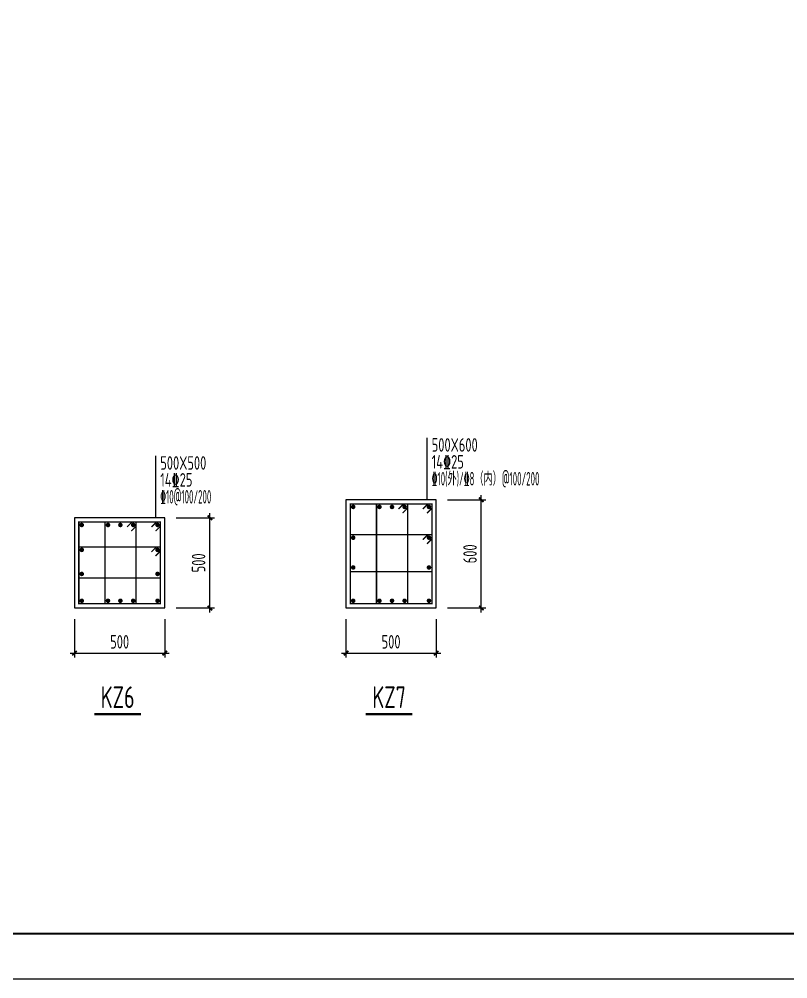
# Model space of a CAD drawing. Extents: x -472319 to -112444, y -516749 to -5704.
# Drawn here: x -376518 to -359479, y -319179 to -297905 of the extents above; entities that cross this region are included whole.
import ezdxf
from ezdxf.enums import TextEntityAlignment as Align

# ---------------------------------------------------------------- set-up
doc = ezdxf.new("R2010")
doc.units = 0
doc.header["$LTSCALE"] = 100
doc.header["$MEASUREMENT"] = 0
for name, color, linetype in [('COLU_DE', 7, 'Continuous'), ('DIM', 3, 'Continuous'), ('FRAME', 3, 'Continuous'), ('REIN', 1, 'Continuous'), ('TEXT', 7, 'Continuous'), ('THICK', 6, 'Continuous'), ('填充', 8, 'Continuous'), ('审核修改', 6, 'Continuous')]:
    doc.layers.add(name, color=color, linetype=linetype)
doc.styles.add('TSSD_Dimension', font='Tssdeng.shx', dxfattribs={"width": 0.7, "bigfont": 'hztxt.shx'})
doc.styles.add('TSSD_Label', font='Tssdeng.shx', dxfattribs={"width": 0.7, "bigfont": 'hztxt.shx'})
doc.styles.add('TSSD_Rein', font='Tssdeng.shx', dxfattribs={"width": 0.7, "bigfont": 'hztxt.shx'})
doc.dimstyles.new('TSSD_25_100', dxfattribs={"dimtxt": 300, "dimasz": 100, "dimexe": 100, "dimexo": 250, "dimgap": 100, "dimtad": 1, "dimdec": 0, "dimlfac": 0.25, "dimzin": 0, "dimdsep": 46, "dimtxsty": 'TSSD_Dimension', "dimblk": 'ARCHTICK', "dimcen": 0, "dimdle": 100, "dimclrt": 7, "dimadec": 0, "dimazin": 0, "dimtfac": 1, "dimtdec": 0, "dimtix": 1, "dimtmove": 2, "dimatfit": 3, "dimfxl": 1, "dimtolj": 1, "dimtzin": 0, "dimarcsym": 0})

# ---------------------------------------------------------------- blocks, each defined once
blk = doc.blocks.new('_ArchTick')
at = {"color": 0, "linetype": 'ByBlock', "const_width": 0.4}
blk.add_lwpolyline([(-0.5, -0.5), (0.5, 0.5)], dxfattribs=at)
blk = doc.blocks.new('*D2435')
at = {"layer": 'Defpoints', "color": 0, "transparency": 16777216}
for p in [(-367274, -308558), (-366274, -308558), (-367274, -310958)]:
    blk.add_point(p, dxfattribs=at)
at = {"layer": 'DIM', "color": 0, "lineweight": -2, "transparency": 16777216}
for p, q in [((-366274, -311058), (-366274, -308458)), ((-367024, -308558), (-366174, -308558)), ((-367024, -310958), (-366174, -310958))]:
    blk.add_line(p, q, dxfattribs=at)
at = {"layer": 'DIM', "color": 0, "lineweight": -2, "transparency": 16777216, "xscale": 100, "yscale": 100, "zscale": 100}
for p, rotation in [((-366274, -308558), 90), ((-366274, -310958), 270)]:
    blk.add_blockref('_ArchTick', p, dxfattribs=dict(at, rotation=rotation))
at = {"layer": 'DIM', "color": 7, "transparency": 16777216, "insert": (-366523, -309758), "char_height": 300, "attachment_point": 5, "rotation": 90, "style": 'TSSD_Dimension'}
blk.add_mtext('\\A1;600', dxfattribs=at)
blk = doc.blocks.new('*D2436')
at = {"layer": 'Defpoints', "color": 0, "transparency": 16777216}
for p in [(-369274, -310958), (-367274, -310958), (-367274, -311958)]:
    blk.add_point(p, dxfattribs=at)
at = {"layer": 'DIM', "color": 0, "lineweight": -2, "transparency": 16777216}
for p, q in [((-369274, -311208), (-369274, -312058)), ((-367274, -311208), (-367274, -312058)), ((-369374, -311958), (-367174, -311958))]:
    blk.add_line(p, q, dxfattribs=at)
at = {"layer": 'DIM', "color": 0, "lineweight": -2, "transparency": 16777216, "xscale": 100, "yscale": 100, "zscale": 100, "rotation": 180}
blk.add_blockref('_ArchTick', (-369274, -311958), dxfattribs=at)
at = {"layer": 'DIM', "color": 0, "lineweight": -2, "transparency": 16777216, "xscale": 100, "yscale": 100, "zscale": 100}
blk.add_blockref('_ArchTick', (-367274, -311958), dxfattribs=at)
at = {"layer": 'DIM', "color": 7, "transparency": 16777216, "insert": (-368274, -311708), "char_height": 300, "attachment_point": 5, "style": 'TSSD_Dimension'}
blk.add_mtext('\\A1;500', dxfattribs=at)
blk = doc.blocks.new('*D2437')
at = {"layer": 'Defpoints', "color": 0, "transparency": 16777216}
for p in [(-373291, -308958), (-372291, -308958), (-373291, -310958)]:
    blk.add_point(p, dxfattribs=at)
at = {"layer": 'DIM', "color": 0, "lineweight": -2, "transparency": 16777216}
for p, q in [((-372291, -311058), (-372291, -308858)), ((-373041, -308958), (-372191, -308958)), ((-373041, -310958), (-372191, -310958))]:
    blk.add_line(p, q, dxfattribs=at)
at = {"layer": 'DIM', "color": 0, "lineweight": -2, "transparency": 16777216, "xscale": 100, "yscale": 100, "zscale": 100}
for p, rotation in [((-372291, -308958), 90), ((-372291, -310958), 270)]:
    blk.add_blockref('_ArchTick', p, dxfattribs=dict(at, rotation=rotation))
at = {"layer": 'DIM', "color": 7, "transparency": 16777216, "insert": (-372541, -309958), "char_height": 300, "attachment_point": 5, "rotation": 90, "style": 'TSSD_Dimension'}
blk.add_mtext('\\A1;500', dxfattribs=at)
blk = doc.blocks.new('*D2438')
at = {"layer": 'Defpoints', "color": 0, "transparency": 16777216}
for p in [(-375291, -310958), (-373291, -310958), (-373291, -311958)]:
    blk.add_point(p, dxfattribs=at)
at = {"layer": 'DIM', "color": 0, "lineweight": -2, "transparency": 16777216}
for p, q in [((-375291, -311208), (-375291, -312058)), ((-373291, -311208), (-373291, -312058)), ((-375391, -311958), (-373191, -311958))]:
    blk.add_line(p, q, dxfattribs=at)
at = {"layer": 'DIM', "color": 0, "lineweight": -2, "transparency": 16777216, "xscale": 100, "yscale": 100, "zscale": 100, "rotation": 180}
blk.add_blockref('_ArchTick', (-375291, -311958), dxfattribs=at)
at = {"layer": 'DIM', "color": 0, "lineweight": -2, "transparency": 16777216, "xscale": 100, "yscale": 100, "zscale": 100}
blk.add_blockref('_ArchTick', (-373291, -311958), dxfattribs=at)
at = {"layer": 'DIM', "color": 7, "transparency": 16777216, "insert": (-374291, -311708), "char_height": 300, "attachment_point": 5, "style": 'TSSD_Dimension'}
blk.add_mtext('\\A1;500', dxfattribs=at)
blk = doc.blocks.new('A$C20674F94')
at = {"layer": 'FRAME'}
for p, q in [((2500, 1000), (83100, 1000)), ((0, 0), (84100, 0))]:
    blk.add_line(p, q, dxfattribs=at)
at = {"layer": 'FRAME', "const_width": 50}
blk.add_lwpolyline([(2500, 58400), (83100, 58400), (83100, 1000), (2500, 1000), (2500, 58400)], dxfattribs=at)

msp = doc.modelspace()

# ---------------------------------------------------------------- linework, layer by layer
at = {"layer": 'COLU_DE'}
for points in [[(-367273.5, -308557.702), (-369273.5, -308557.702), (-369273.5, -310957.702), (-367273.5, -310957.702)], [(-373291, -308957.702), (-375291, -308957.702), (-375291, -310957.702), (-373291, -310957.702)]]:
    msp.add_lwpolyline(points, close=True, dxfattribs=at)
at = {"layer": 'REIN', "const_width": 30}
for points in [[(-367368.5, -308652.702), (-369178.5, -308652.702), (-369178.5, -310862.702), (-367368.5, -310862.702)], [(-367908.5, -308652.702), (-368597, -308652.702), (-368597, -310862.702), (-367908.5, -310862.702)], [(-373386, -309052.702), (-375196, -309052.702), (-375196, -310862.702), (-373386, -310862.702)], [(-373926, -309052.702), (-374614.5, -309052.702), (-374614.5, -310862.702), (-373926, -310862.702)], [(-367368.5, -309334.702), (-369178.5, -309334.702), (-369178.5, -310150.702), (-367368.5, -310150.702)], [(-373386, -309605.702), (-375196, -309605.702), (-375196, -310293.702), (-373386, -310293.702)]]:
    msp.add_lwpolyline(points, close=True, dxfattribs=at)
at = {"layer": 'REIN', "const_width": 50}
for points in [[(-369138.5, -308717.702, 1), (-369088.5, -308717.702, 1)], [(-368557, -308717.702, 1), (-368507, -308717.702, 1)], [(-368278, -308717.702, 1), (-368228, -308717.702, 1)], [(-367998.5, -308717.702, 1), (-367948.5, -308717.702, 1)], [(-367458.5, -308717.702, 1), (-367408.5, -308717.702, 1)], [(-375156, -309117.702, 1), (-375106, -309117.702, 1)], [(-374574.5, -309117.702, 1), (-374524.5, -309117.702, 1)], [(-374300, -309117.702, 1), (-374250, -309117.702, 1)], [(-374016, -309117.702, 1), (-373966, -309117.702, 1)], [(-373476, -309117.702, 1), (-373426, -309117.702, 1)], [(-369138.5, -309399.702, 1), (-369088.5, -309399.702, 1)], [(-367458.5, -309399.702, 1), (-367408.5, -309399.702, 1)], [(-375156, -309670.702, 1), (-375106, -309670.702, 1)], [(-373476, -309670.702, 1), (-373426, -309670.702, 1)], [(-375156, -310203.202, 1), (-375106, -310203.202, 1)], [(-373476, -310203.202, 1), (-373426, -310203.202, 1)], [(-369138.5, -310060.202, 1), (-369088.5, -310060.202, 1)], [(-367458.5, -310060.202, 1), (-367408.5, -310060.202, 1)], [(-375156, -310797.702, 1), (-375106, -310797.702, 1)], [(-374574.5, -310797.702, 1), (-374524.5, -310797.702, 1)], [(-374300, -310797.702, 1), (-374250, -310797.702, 1)], [(-374016, -310797.702, 1), (-373966, -310797.702, 1)], [(-373476, -310797.702, 1), (-373426, -310797.702, 1)], [(-369138.5, -310797.702, 1), (-369088.5, -310797.702, 1)], [(-368557, -310797.702, 1), (-368507, -310797.702, 1)], [(-368278, -310797.702, 1), (-368228, -310797.702, 1)], [(-367998.5, -310797.702, 1), (-367948.5, -310797.702, 1)], [(-367458.5, -310797.702, 1), (-367408.5, -310797.702, 1)]]:
    msp.add_lwpolyline(points, format="xyb", close=True, dxfattribs=at)
at = {"layer": 'REIN', "const_width": 30}
for points in [[(-368000.424, -308652.702), (-368109.799, -308762.077)], [(-367460.424, -308652.702), (-367569.799, -308762.077)], [(-368017.875, -308854.001), (-367908.5, -308744.625)], [(-367477.875, -308854.001), (-367368.5, -308744.625)], [(-374017.924, -309052.702), (-374127.299, -309162.077)], [(-373477.924, -309052.702), (-373587.299, -309162.077)], [(-374035.375, -309254.001), (-373926, -309144.625)], [(-373495.375, -309254.001), (-373386, -309144.625)], [(-367460.424, -309334.702), (-367569.799, -309444.077)], [(-367477.875, -309536.001), (-367368.5, -309426.625)], [(-373477.924, -309605.702), (-373587.299, -309715.077)], [(-373495.375, -309807.001), (-373386, -309697.625)]]:
    msp.add_lwpolyline(points, dxfattribs=at)
at = {"layer": 'TEXT'}
for p, q in [((-367473.5, -308557.702), (-367473.5, -307184.202)), ((-373491, -308957.702), (-373491, -307584.202))]:
    msp.add_line(p, q, dxfattribs=at)
at = {"layer": 'THICK', "const_width": 50}
for points in [[(-374852.6, -313309.702), (-373818.753, -313309.702)], [(-368835.1, -313309.702), (-367801.253, -313309.702)]]:
    msp.add_lwpolyline(points, dxfattribs=at)

# ---------------------------------------------------------------- block references
at = {"layer": '填充'}
msp.add_blockref('A$C20674F94', (-426539.499, -319178.5), dxfattribs=at)

# ---------------------------------------------------------------- texts
at = {"layer": 'TEXT', "style": 'TSSD_Rein'}
for s, width, p in [('500X600', 0.7, (-367373.5, -307492.702)), ('500X500', 0.7, (-373391, -307892.702)), ('%%13210(外)/%%1328（内）@100/200', 0.5, (-367373.5, -308242.702)), ('%%13210@100/200', 0.5, (-373391, -308642.702))]:
    msp.add_text(s, height=300, dxfattribs=dict(at, width=width)).set_placement(p)
at = {"layer": 'THICK', "style": 'TSSD_Label', "width": 0.7}
for s, p in [('KZ6', (-374335.676, -312934.702)), ('KZ7', (-368318.176, -312934.702))]:
    msp.add_text(s, height=480, dxfattribs=at).set_placement(p, align=Align.MIDDLE)
at = {"layer": '审核修改', "style": 'TSSD_Rein', "width": 0.7}
for p in [(-367373.5, -307867.702), (-373391, -308267.702)]:
    msp.add_text('14%%13225', height=300, dxfattribs=at).set_placement(p)

# ---------------------------------------------------------------- dimensions: what is measured, and where the dimension line sits
at = {"layer": 'DIM'}
for p1, p2, picture, middle in [((-367273.5, -310957.702), (-367273.5, -308557.702), '*D2435', (-366523.5, -309757.702)), ((-373291, -310957.702), (-373291, -308957.702), '*D2437', (-372541, -309957.702)), ((-375291, -310957.702), (-373291, -310957.702), '*D2438', (-374291, -311707.702)), ((-369273.5, -310957.702), (-367273.5, -310957.702), '*D2436', (-368273.5, -311707.702))]:
    dim = msp.add_aligned_dim(p1=p1, p2=p2, distance=-1000, dimstyle='TSSD_25_100', dxfattribs=at)
    dim.commit()
    dim.dimension.update_dxf_attribs({"geometry": picture, "text_midpoint": middle})

doc.saveas('drawing.dxf')
